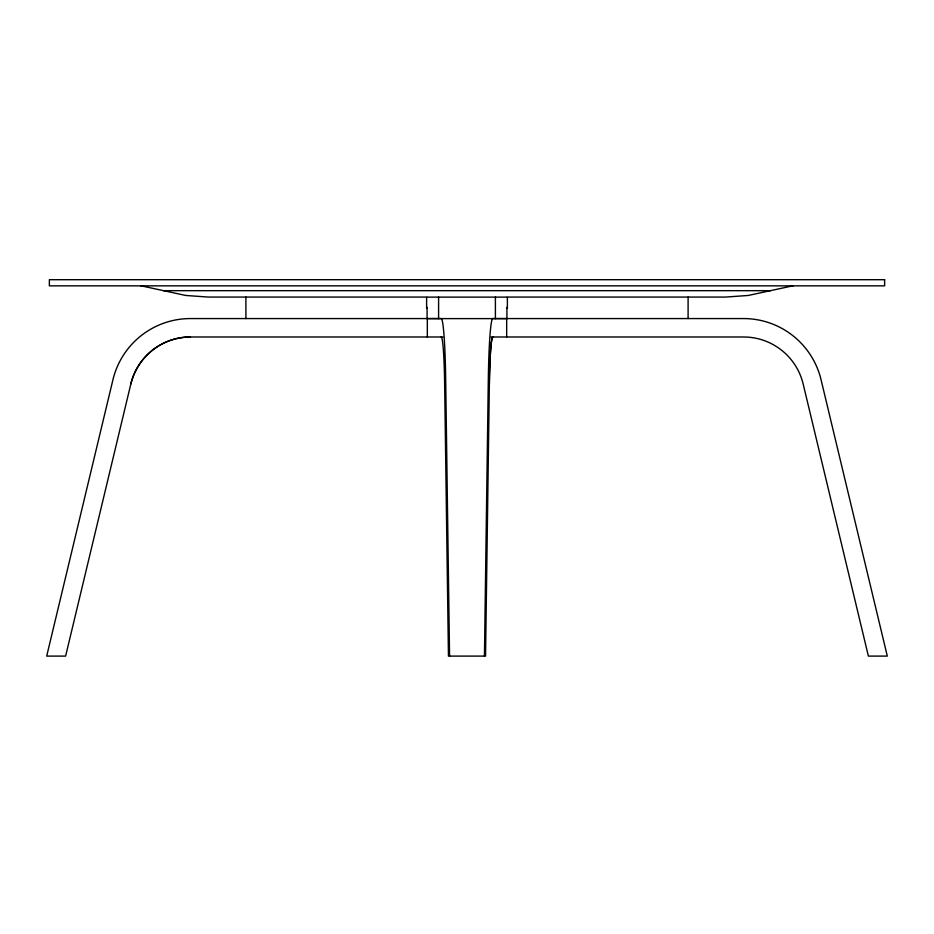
<?xml version="1.0" encoding="UTF-8"?>
<svg xmlns="http://www.w3.org/2000/svg" width="934" height="934" viewBox="0 0 934 934"><rect width="100%" height="100%" fill="white"/><g stroke="black" fill="none" stroke-linecap="round" stroke-linejoin="round"><path stroke-width="1.4" d="M484.442 656.1L488.307 379.764A79.845 4.658 -90 0 1 492.837 318.564L743.569 318.564A79.845 79.705 -90 0 1 821.068 379.764L887.3 656.1L868.386 656.1L803.182 384.061A61.422 61.317 -90 0 0 743.569 336.987L491.086 336.987M489.358 384.061A61.422 3.584 90 0 1 492.837 336.987A61.422 3.584 -90 0 0 489.358 384.061L485.552 656.1L448.448 656.1L444.642 384.061A61.422 3.584 -90 0 0 441.163 336.987M442.914 336.987L190.431 336.987A61.422 61.317 -90 0 0 130.818 384.061L65.614 656.1L46.7 656.1L112.932 379.764A79.845 79.705 -90 0 1 190.431 318.564L441.163 318.564A79.845 4.658 -90 0 1 445.693 379.764L449.558 656.1M793.375 285.711L748.274 295.459L725.683 297.07L507.384 297.07L507.384 308.395M163.602 290.672L770.398 290.672M427.083 297.117L506.917 297.117M140.625 285.711L185.726 295.459L208.317 297.07L426.616 297.07L426.616 308.395M688.101 297.07L688.101 318.564M506.917 307.286L506.917 318.611L427.083 318.611L427.083 307.286M506.672 318.564L506.672 336.987M495.405 297.117L495.405 318.611M438.595 297.117L438.595 318.611M427.328 318.564L427.328 336.987M245.899 297.07L245.899 318.564M130.818 384.061A61.422 61.317 90 0 1 190.431 336.987M884.638 279.698L49.362 279.698L49.362 285.851L884.638 285.851L884.638 279.698"/></g></svg>
